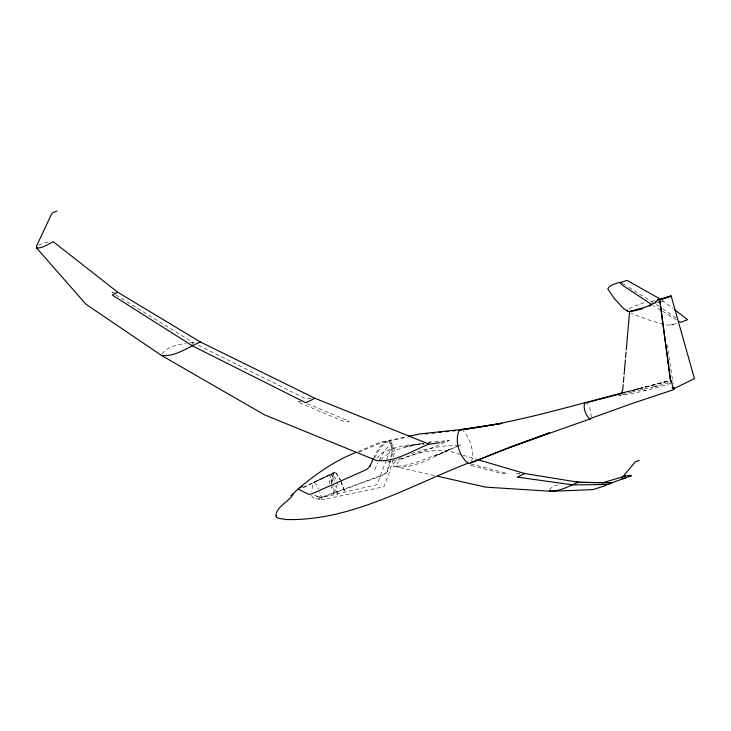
<?xml version="1.0" encoding="UTF-8"?>
<svg xmlns="http://www.w3.org/2000/svg" width="731" height="731" viewBox="0 0 731 731"><rect width="100%" height="100%" fill="white"/><g stroke="black" fill="none" stroke-linecap="round" stroke-linejoin="round"><path stroke-width="0.55" stroke-dasharray="3.65 2.74" d="M331.326 483.273L331.783 477.535L333.903 472.445L336.388 473.185L340.536 480.075M331.636 483.557L332.093 477.846L334.113 472.939L336.333 473.597L340.317 480.24M329.343 483.73L330.704 475.132L331.481 474.986L332.833 482.853M591.233 417.109L590.703 410.63L588.071 404.608A9.284 2.933 73.1 0 0 587.413 403.804M390.921 457.03C391.368 452.507 392.931 447.052 390.226 442.986M393.561 456.857C394.356 452.123 395.343 446.056 390.409 443.077M391.752 456.784C396.887 429.718 379.517 442.675 373.742 457.834M311.589 495.49L312.612 497.564L321.402 499.922L321.777 498.231L319.529 491.908M393.077 459.726L389.276 472.738L383.912 486.709L321.402 499.922M389.961 461.042L386.8 471.422L383.812 474.565L322.179 497.062L318.67 496.97L314.485 495.28M391.222 459.077L387.494 471.632L384.479 474.766L322.864 497.244L318.67 496.97M653.825 386.754L632.489 391.853M671.104 383.272C653.98 388.874 635.979 393.159 618.335 395.855M387.494 471.632L388.024 470.179M471.504 461.809C474.446 451.155 470.344 438.6 463.043 430.541M389.596 440.912L389.047 442.346L393.26 445.992M386.352 460.192L376.922 484.626L317.026 498.743M386.754 459.132L392.09 445.325C384.844 446.248 382.103 455.943 378.53 461.352M374.765 469.731L377.945 462.622M334.113 472.939L313.471 482.579L312.429 485.146L311.845 491.744M374.5 458.017C377.89 452.233 381.07 444.686 387.695 442.118M549.566 489.606L552.581 486.627L561.6 483.593M162.035 353.886C167.436 346.439 177.523 345.032 185.902 343.141M376.885 458.3L382.541 452.754L386.736 450.771A116.887 102.276 -71.6 0 1 423.496 443.881M380.714 459.68C391.962 448.331 409.232 446.65 424.099 443.169L404.307 446.769L419.402 444.238L417.438 444.448L424.181 444.347M400.615 457.615L393.251 463.719L392.83 466.012L434.872 475.616M629.016 308.866L634.709 306.006L645.071 302.36M38.67 245.36L40.013 244.62A39.182 30.209 -65.4 0 1 48.831 241.952M302.926 487.486L333.903 472.445M303.593 487.54L335.081 472.445L313.471 482.579M448.167 449.94L459.031 445.654M661.911 301.556L663.118 300.971L673.059 308.491M447.82 450.78C431.537 457.222 414.276 468.891 396.248 466.835L396.467 464.605L398.13 462.367L401.867 459.123L405.97 457.167A114.091 102.623 -82.4 0 1 447.82 450.78L461.928 454.947M449.602 449.236L435.53 455.788L457.012 446.65M458.045 446.202L461.133 444.859M428.448 442.31L449.181 440.501C428.594 449.492 407.45 458.163 385.338 462.485M358.245 451.584L379.928 442.282L406.363 436.754M358.72 452.279L381.545 442.593L407.962 437.074M443.607 452.471C426.995 457.213 410.493 467.319 392.83 466.012M620.135 395.233L620.884 394.968M411.389 453.604L424.135 449.656L442.602 446.166L458.949 445.015M661.857 301.327L663.118 300.971L661.811 301.099M668.701 382.797L658.128 385.648M622.209 394.566L631.904 391.99M631.986 390.756L638.483 389.029M639.57 388.746L668.81 380.997M639.214 388.627L668.518 380.997L640.054 388.38M639.241 388.618L668.637 380.933M676.202 323.705L669.203 325.039L665.639 325.003M632.406 390.363L635.687 389.513M642.037 389.504L643.655 389.148M440.802 442.419L449.181 440.501M657.809 302.844L659.115 302.552M644.285 390.674L645.966 390.354M428.457 442.328L430.641 441.908M651.275 301.3L654.419 300.77M301.455 401.1L297.289 401.803L345.178 421.979L349.217 421.312L307.678 403.731M670.656 324.802L673.626 324.326M470.654 464.998L473.405 464.587L506.757 473.295L503.202 473.825L469.741 465.135M114.767 292.263L111.88 292.373L115.05 294.392M190.069 342.346L196.319 342.135M311.004 398.331L305.11 398.413L198.311 345.306M519.86 473.533L516.515 473.514L519.851 474.035M463.015 455.267L476.036 459.114M663.492 324.363L649.539 320.196L631.072 313.343M314.403 495.152L319.456 497.181M115.991 294.986L194.236 343.287M660.586 310.045L653.605 305.732M628.77 287.31L653.642 302.826M662.368 311.15L678.258 320.918M622.099 283.18L626.942 286.186M314.275 482.478L316.258 484.68L318.414 489.085M662.615 308.802L677.811 318.935M656.255 304.553L659.91 307.002M341.222 481.647L344.657 492.036L343.479 487.769M340.765 481.263L344.657 492.036M330.905 486.636L331.545 488.354M673.479 383.145L673.653 383.802M331.636 484.388L333.747 493.809L334.761 494.092L333.025 483.977M334.286 481.135L333.318 475.525L335.328 478.028L338.791 486.426L336.534 485.777L337.612 494.878L336.598 494.604L335.054 485.622M667.056 344.639L667.768 349.144M667.942 350.268L672.52 379.572M192.207 342.272L192.564 345.069M658.96 301.857A7.027 2.102 -12.8 0 1 657.617 301.958M638.126 388.91L632.699 390.327L638.154 388.901"/><path stroke-width="1.1" d="M655.68 302.945L656.666 300.971L659.755 298.778L627.043 280.384L619.961 282.696L622.556 285.254L652.034 304.726L649.119 306.125M623.205 384.634L622.711 390.263L621.076 393.26M623.397 382.386L623.89 376.767M624.091 374.51L625.37 359.89M625.572 357.642L626.065 352.013M626.257 349.765L629.61 311.525L632.269 311.205M671.688 380.339C671.286 382.24 673.799 391.752 674.384 388.079M36.687 248.074C42.608 248.348 48.008 244.081 53.226 241.687L117.938 292.382L200.431 341.998L314.887 398.258L428.942 444.101C412.366 450.607 394.877 462.458 376.556 460.539L264.622 414.906L161.752 355.604L85.911 304.206L36.687 248.074L36.815 247.316M373.285 458.812L369.95 466.15L366.944 469.357L311.305 494.119L308.445 494.202L298.02 489.085L298.668 489.24L298.02 489.085L290.947 495.664M369.95 466.15L370.544 464.688M627.545 310.008L627.143 310.867L627.838 311.369L629.592 311.488M293.104 494.275C289.577 501.283 274.902 507.46 276.044 516.488C277.707 519.458 283.025 518.407 285.73 519.522C350.679 521.313 409.342 486.042 468.096 463.162L469.43 463.381L508.776 447.747L549.593 432.798L509.699 447.418L470.581 462.924M276.437 517.164L276.437 515.821M622.611 476.959L635.422 461.782L639.168 460.384M620.994 477.882L622.638 476.84A22.506 21.153 -76.7 0 1 631.401 475.607L628.678 476.85M299.189 487.988C316.55 473.761 335.008 460.393 356.18 452.471M299.975 488.061L302.57 486.042M117.645 292.153L112.272 295.068L192.682 346.001L305.768 402.763L314.933 398.276M200.431 341.998C188.424 346.914 174.755 357.358 161.715 355.303M508.776 447.747L590.621 418.726M524.876 473.551L517.219 477.105L572.675 484.863L608.091 484.525L611.856 482.816L576.668 482.277M631.401 475.607L611.765 482.853L576.284 482.232M606.191 485.402L593.088 489.587L551.731 491.323L485.676 487.138L438.18 476.374M586.774 403.229A9.284 2.933 73.1 0 0 586.18 402.891A9.284 2.933 73.1 0 0 584.654 403.009C583.027 408.318 585.732 415.016 589.515 418.836L631.356 403.75L674.137 389.504L673.68 387.439M661.336 299.436L671.14 295.991L694.45 378.685L673.927 388.581L672.008 387.887L673.16 387.576M56.927 211.04L53.043 212.538L51.481 214.165L36.55 246.073L36.669 247.937M618.618 282.595C614.945 284.204 609.453 284.752 607.799 288.955L614.15 298.339L623.881 308.866L627.838 311.369M661.025 299.235L671.14 295.991L657.882 299.856M639.662 309.569L642.823 308.628M602.362 482.835L625.508 476M625.9 477.873L622.282 478.896M588.354 402.315L597.09 400.003M599.274 399.428L622.191 393.351M654.83 386.516L657.023 385.941M631.31 390.646L628.03 391.496C572.09 405.403 516.808 423.002 459.397 429.91C454.271 440.391 459.041 456.071 468.096 463.162M636.774 389.23L638.967 388.664M636.701 310.31L638.675 309.816M439.76 442.666L428.677 444.274M408.547 436.297L419.43 434.022L460.503 429.572L502.005 423.395L459.479 430.166M633.128 311.04L635.705 310.556M658.54 298.97L659.755 298.778L658.594 299.198A7.008 2.092 -12.8 0 0 657.443 299.719M425.46 433.876L427.726 433.629M432.268 433.136L434.534 432.88M439.066 432.386L441.341 432.14M445.873 431.646L448.14 431.4M452.681 430.906L454.947 430.66M631.648 311.57L629.473 311.443L645.51 307.139L655.616 302.451L655.369 301.373M549.447 490.821C559.517 492.018 569.23 485.731 578.376 482.241L524.904 473.56L477.124 459.443M589.515 418.836L590.118 418.982M620.957 282.595L620.007 282.221L619.961 282.696M679.108 321.439L680.954 322.252L687.542 319.694L674.759 309.807M670.756 382.231L659.673 299.335L670.583 381.454"/></g></svg>
